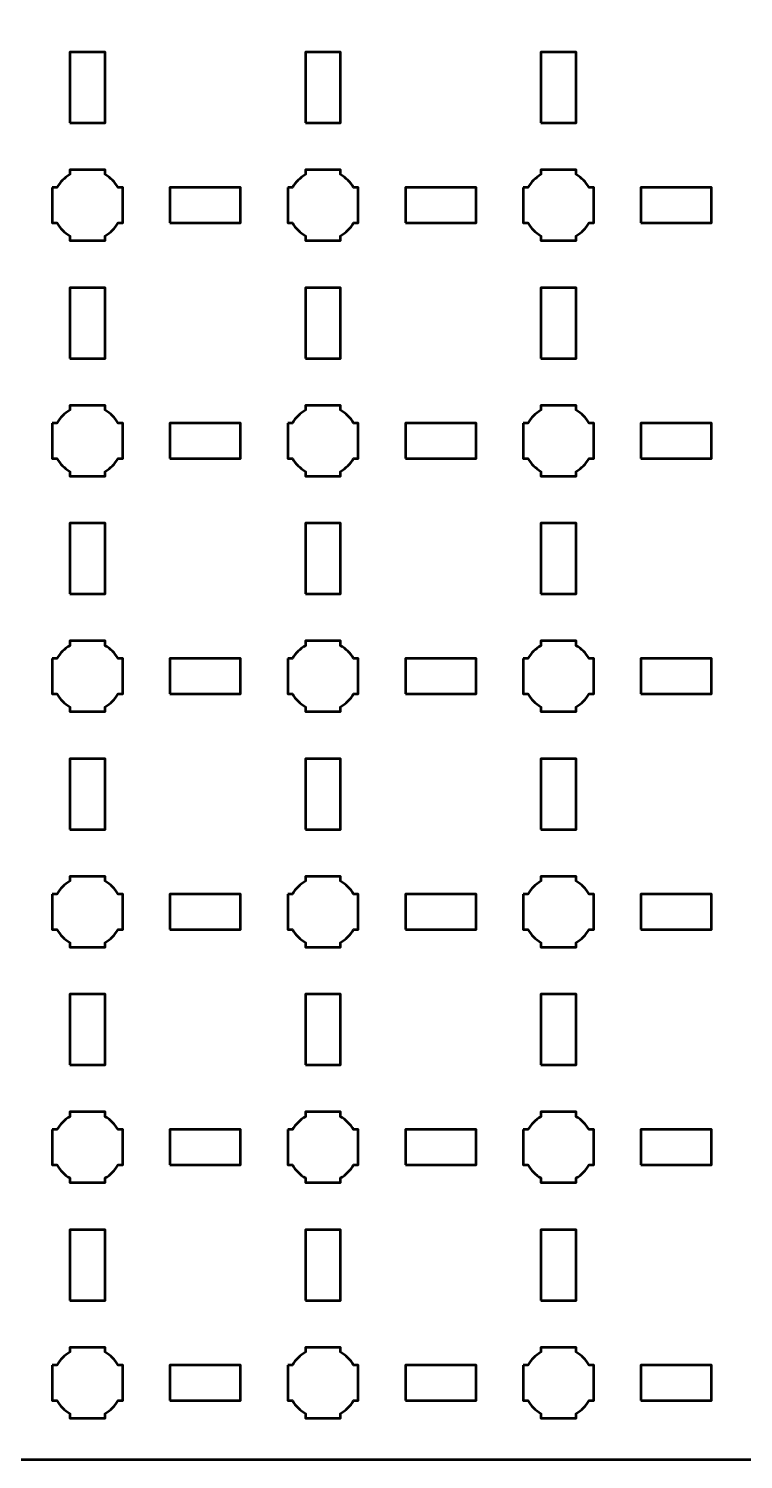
# Model space of a CAD drawing. Header units: centimetres. Extents: x -35.1 to 14.2, y -39.5 to 9.8.
# Drawn here: x -11 to -4.93, y -39.5 to -27.35 of the extents above; entities that cross this region are included whole.
import ezdxf

# ---------------------------------------------------------------- set-up
doc = ezdxf.new("R2010")
doc.units = ezdxf.units.CM
doc.header["$MEASUREMENT"] = 0
doc.layers.add('Layer 1', color=7, linetype='Continuous')

msp = doc.modelspace()

# ---------------------------------------------------------------- linework, layer by layer
at = {"layer": 'Layer 1', "color": 250, "lineweight": 53}
for points in [[(-10.65, -28.15), (-10.35, -28.15), (-10.35, -27.55), (-10.65, -27.55), (-10.65, -28.15)], [(-8.65, -28.15), (-8.35, -28.15), (-8.35, -27.55), (-8.65, -27.55), (-8.65, -28.15)], [(-6.65, -28.15), (-6.35, -28.15), (-6.35, -27.55), (-6.65, -27.55), (-6.65, -28.15)], [(-9.8, -29), (-9.2, -29), (-9.2, -28.7), (-9.8, -28.7), (-9.8, -29)], [(-7.8, -29), (-7.2, -29), (-7.2, -28.7), (-7.8, -28.7), (-7.8, -29)], [(-5.8, -29), (-5.2, -29), (-5.2, -28.7), (-5.8, -28.7), (-5.8, -29)], [(-10.65, -30.15), (-10.35, -30.15), (-10.35, -29.55), (-10.65, -29.55), (-10.65, -30.15)], [(-8.65, -30.15), (-8.35, -30.15), (-8.35, -29.55), (-8.65, -29.55), (-8.65, -30.15)], [(-6.65, -30.15), (-6.35, -30.15), (-6.35, -29.55), (-6.65, -29.55), (-6.65, -30.15)], [(-9.8, -31), (-9.2, -31), (-9.2, -30.7), (-9.8, -30.7), (-9.8, -31)], [(-9.8, -31), (-9.2, -31), (-9.2, -30.7), (-9.8, -30.7), (-9.8, -31)], [(-7.8, -31), (-7.2, -31), (-7.2, -30.7), (-7.8, -30.7), (-7.8, -31)], [(-5.8, -31), (-5.2, -31), (-5.2, -30.7), (-5.8, -30.7), (-5.8, -31)], [(-10.65, -32.15), (-10.35, -32.15), (-10.35, -31.55), (-10.65, -31.55), (-10.65, -32.15)], [(-8.65, -32.15), (-8.35, -32.15), (-8.35, -31.55), (-8.65, -31.55), (-8.65, -32.15)], [(-6.65, -32.15), (-6.35, -32.15), (-6.35, -31.55), (-6.65, -31.55), (-6.65, -32.15)], [(-9.8, -33), (-9.2, -33), (-9.2, -32.7), (-9.8, -32.7), (-9.8, -33)], [(-7.8, -33), (-7.2, -33), (-7.2, -32.7), (-7.8, -32.7), (-7.8, -33)], [(-5.8, -33), (-5.2, -33), (-5.2, -32.7), (-5.8, -32.7), (-5.8, -33)], [(-10.65, -34.15), (-10.35, -34.15), (-10.35, -33.55), (-10.65, -33.55), (-10.65, -34.15)], [(-8.65, -34.15), (-8.35, -34.15), (-8.35, -33.55), (-8.65, -33.55), (-8.65, -34.15)], [(-6.65, -34.15), (-6.35, -34.15), (-6.35, -33.55), (-6.65, -33.55), (-6.65, -34.15)], [(-9.8, -35), (-9.2, -35), (-9.2, -34.7), (-9.8, -34.7), (-9.8, -35)], [(-7.8, -35), (-7.2, -35), (-7.2, -34.7), (-7.8, -34.7), (-7.8, -35)], [(-5.8, -35), (-5.2, -35), (-5.2, -34.7), (-5.8, -34.7), (-5.8, -35)], [(-10.65, -36.15), (-10.35, -36.15), (-10.35, -35.55), (-10.65, -35.55), (-10.65, -36.15)], [(-8.65, -36.15), (-8.35, -36.15), (-8.35, -35.55), (-8.65, -35.55), (-8.65, -36.15)], [(-6.65, -36.15), (-6.35, -36.15), (-6.35, -35.55), (-6.65, -35.55), (-6.65, -36.15)], [(-9.8, -37), (-9.2, -37), (-9.2, -36.7), (-9.8, -36.7), (-9.8, -37)], [(-7.8, -37), (-7.2, -37), (-7.2, -36.7), (-7.8, -36.7), (-7.8, -37)], [(-5.8, -37), (-5.2, -37), (-5.2, -36.7), (-5.8, -36.7), (-5.8, -37)], [(-10.65, -38.15), (-10.35, -38.15), (-10.35, -37.55), (-10.65, -37.55), (-10.65, -38.15)], [(-8.65, -38.15), (-8.35, -38.15), (-8.35, -37.55), (-8.65, -37.55), (-8.65, -38.15)], [(-6.65, -38.15), (-6.35, -38.15), (-6.35, -37.55), (-6.65, -37.55), (-6.65, -38.15)], [(-9.8, -39), (-9.2, -39), (-9.2, -38.7), (-9.8, -38.7), (-9.8, -39)], [(-7.8, -39), (-7.2, -39), (-7.2, -38.7), (-7.8, -38.7), (-7.8, -39)], [(-5.8, -39), (-5.2, -39), (-5.2, -38.7), (-5.8, -38.7), (-5.8, -39)]]:
    msp.add_lwpolyline(points, close=True, dxfattribs=at)
msp.add_open_spline([(-35.15, -39), (-35.15, -39), (-35.15, 9.3), (-35.15, 9.3), (-35.15, 9.3), (-35.15, 9.57609), (-34.92609, 9.8), (-34.65, 9.8), (-34.65, 9.8), (-34.65, 9.8), (13.65, 9.8), (13.65, 9.8), (13.65, 9.8), (13.92609, 9.8), (14.15, 9.57609), (14.15, 9.3), (14.15, 9.3), (14.15, 9.3), (14.15, -39), (14.15, -39), (14.15, -39), (14.15, -39.27609), (13.92609, -39.5), (13.65, -39.5), (13.65, -39.5), (13.65, -39.5), (-34.65, -39.5), (-34.65, -39.5), (-34.65, -39.5), (-34.92609, -39.5), (-35.15, -39.27609), (-35.15, -39)], degree=3, knots=[0, 0, 0, 0, 0.125, 0.125, 0.125, 0.125, 0.25, 0.25, 0.25, 0.25, 0.375, 0.375, 0.375, 0.375, 0.5, 0.5, 0.5, 0.5, 0.625, 0.625, 0.625, 0.625, 0.75, 0.75, 0.75, 0.75, 0.875, 0.875, 0.875, 0.875, 1, 1, 1, 1], dxfattribs=at)
at = {"layer": 'Layer 1', "lineweight": 53}
for points in [[(-10.8, -28.7), (-10.8, -28.7), (-10.75985, -28.7), (-10.75985, -28.7), (-10.75985, -28.7), (-10.7335, -28.65447), (-10.69553, -28.6165), (-10.65, -28.59015), (-10.65, -28.59015), (-10.65, -28.59015), (-10.65, -28.55), (-10.65, -28.55), (-10.65, -28.55), (-10.65, -28.55), (-10.5, -28.55), (-10.5, -28.55), (-10.5, -28.55), (-10.5, -28.55), (-10.35, -28.55), (-10.35, -28.55), (-10.35, -28.55), (-10.35, -28.55), (-10.35, -28.59015), (-10.35, -28.59015), (-10.35, -28.59015), (-10.30447, -28.6165), (-10.2665, -28.65447), (-10.24015, -28.7), (-10.24015, -28.7), (-10.24015, -28.7), (-10.2, -28.7), (-10.2, -28.7), (-10.2, -28.7), (-10.2, -28.7), (-10.2, -28.85), (-10.2, -28.85), (-10.2, -28.85), (-10.2, -28.85), (-10.2, -29), (-10.2, -29), (-10.2, -29), (-10.2, -29), (-10.24015, -29), (-10.24015, -29), (-10.24015, -29), (-10.2665, -29.04553), (-10.30447, -29.0835), (-10.35, -29.10985), (-10.35, -29.10985), (-10.35, -29.10985), (-10.35, -29.15), (-10.35, -29.15), (-10.35, -29.15), (-10.35, -29.15), (-10.5, -29.15), (-10.5, -29.15), (-10.5, -29.15), (-10.5, -29.15), (-10.65, -29.15), (-10.65, -29.15), (-10.65, -29.15), (-10.65, -29.15), (-10.65, -29.10985), (-10.65, -29.10985), (-10.65, -29.10985), (-10.69553, -29.0835), (-10.7335, -29.04553), (-10.75985, -29), (-10.75985, -29), (-10.75985, -29), (-10.8, -29), (-10.8, -29), (-10.8, -29), (-10.8, -29), (-10.8, -28.85), (-10.8, -28.85), (-10.8, -28.85), (-10.8, -28.85), (-10.8, -28.7), (-10.8, -28.7)], [(-8.8, -28.7), (-8.8, -28.7), (-8.75985, -28.7), (-8.75985, -28.7), (-8.75985, -28.7), (-8.7335, -28.65447), (-8.69553, -28.6165), (-8.65, -28.59015), (-8.65, -28.59015), (-8.65, -28.59015), (-8.65, -28.55), (-8.65, -28.55), (-8.65, -28.55), (-8.65, -28.55), (-8.5, -28.55), (-8.5, -28.55), (-8.5, -28.55), (-8.5, -28.55), (-8.35, -28.55), (-8.35, -28.55), (-8.35, -28.55), (-8.35, -28.55), (-8.35, -28.59015), (-8.35, -28.59015), (-8.35, -28.59015), (-8.30447, -28.6165), (-8.2665, -28.65447), (-8.24015, -28.7), (-8.24015, -28.7), (-8.24015, -28.7), (-8.2, -28.7), (-8.2, -28.7), (-8.2, -28.7), (-8.2, -28.7), (-8.2, -28.85), (-8.2, -28.85), (-8.2, -28.85), (-8.2, -28.85), (-8.2, -29), (-8.2, -29), (-8.2, -29), (-8.2, -29), (-8.24015, -29), (-8.24015, -29), (-8.24015, -29), (-8.2665, -29.04553), (-8.30447, -29.0835), (-8.35, -29.10985), (-8.35, -29.10985), (-8.35, -29.10985), (-8.35, -29.15), (-8.35, -29.15), (-8.35, -29.15), (-8.35, -29.15), (-8.5, -29.15), (-8.5, -29.15), (-8.5, -29.15), (-8.5, -29.15), (-8.65, -29.15), (-8.65, -29.15), (-8.65, -29.15), (-8.65, -29.15), (-8.65, -29.10985), (-8.65, -29.10985), (-8.65, -29.10985), (-8.69553, -29.0835), (-8.7335, -29.04553), (-8.75985, -29), (-8.75985, -29), (-8.75985, -29), (-8.8, -29), (-8.8, -29), (-8.8, -29), (-8.8, -29), (-8.8, -28.85), (-8.8, -28.85), (-8.8, -28.85), (-8.8, -28.85), (-8.8, -28.7), (-8.8, -28.7)], [(-6.8, -28.7), (-6.8, -28.7), (-6.75985, -28.7), (-6.75985, -28.7), (-6.75985, -28.7), (-6.7335, -28.65447), (-6.69553, -28.6165), (-6.65, -28.59015), (-6.65, -28.59015), (-6.65, -28.59015), (-6.65, -28.55), (-6.65, -28.55), (-6.65, -28.55), (-6.65, -28.55), (-6.5, -28.55), (-6.5, -28.55), (-6.5, -28.55), (-6.5, -28.55), (-6.35, -28.55), (-6.35, -28.55), (-6.35, -28.55), (-6.35, -28.55), (-6.35, -28.59015), (-6.35, -28.59015), (-6.35, -28.59015), (-6.30447, -28.6165), (-6.2665, -28.65447), (-6.24015, -28.7), (-6.24015, -28.7), (-6.24015, -28.7), (-6.2, -28.7), (-6.2, -28.7), (-6.2, -28.7), (-6.2, -28.7), (-6.2, -28.85), (-6.2, -28.85), (-6.2, -28.85), (-6.2, -28.85), (-6.2, -29), (-6.2, -29), (-6.2, -29), (-6.2, -29), (-6.24015, -29), (-6.24015, -29), (-6.24015, -29), (-6.2665, -29.04553), (-6.30447, -29.0835), (-6.35, -29.10985), (-6.35, -29.10985), (-6.35, -29.10985), (-6.35, -29.15), (-6.35, -29.15), (-6.35, -29.15), (-6.35, -29.15), (-6.5, -29.15), (-6.5, -29.15), (-6.5, -29.15), (-6.5, -29.15), (-6.65, -29.15), (-6.65, -29.15), (-6.65, -29.15), (-6.65, -29.15), (-6.65, -29.10985), (-6.65, -29.10985), (-6.65, -29.10985), (-6.69553, -29.0835), (-6.7335, -29.04553), (-6.75985, -29), (-6.75985, -29), (-6.75985, -29), (-6.8, -29), (-6.8, -29), (-6.8, -29), (-6.8, -29), (-6.8, -28.85), (-6.8, -28.85), (-6.8, -28.85), (-6.8, -28.85), (-6.8, -28.7), (-6.8, -28.7)], [(-10.8, -30.7), (-10.8, -30.7), (-10.75985, -30.7), (-10.75985, -30.7), (-10.75985, -30.7), (-10.7335, -30.65447), (-10.69553, -30.6165), (-10.65, -30.59015), (-10.65, -30.59015), (-10.65, -30.59015), (-10.65, -30.55), (-10.65, -30.55), (-10.65, -30.55), (-10.65, -30.55), (-10.5, -30.55), (-10.5, -30.55), (-10.5, -30.55), (-10.5, -30.55), (-10.35, -30.55), (-10.35, -30.55), (-10.35, -30.55), (-10.35, -30.55), (-10.35, -30.59015), (-10.35, -30.59015), (-10.35, -30.59015), (-10.30447, -30.6165), (-10.2665, -30.65447), (-10.24015, -30.7), (-10.24015, -30.7), (-10.24015, -30.7), (-10.2, -30.7), (-10.2, -30.7), (-10.2, -30.7), (-10.2, -30.7), (-10.2, -30.85), (-10.2, -30.85), (-10.2, -30.85), (-10.2, -30.85), (-10.2, -31), (-10.2, -31), (-10.2, -31), (-10.2, -31), (-10.24015, -31), (-10.24015, -31), (-10.24015, -31), (-10.2665, -31.04553), (-10.30447, -31.0835), (-10.35, -31.10985), (-10.35, -31.10985), (-10.35, -31.10985), (-10.35, -31.15), (-10.35, -31.15), (-10.35, -31.15), (-10.35, -31.15), (-10.5, -31.15), (-10.5, -31.15), (-10.5, -31.15), (-10.5, -31.15), (-10.65, -31.15), (-10.65, -31.15), (-10.65, -31.15), (-10.65, -31.15), (-10.65, -31.10985), (-10.65, -31.10985), (-10.65, -31.10985), (-10.69553, -31.0835), (-10.7335, -31.04553), (-10.75985, -31), (-10.75985, -31), (-10.75985, -31), (-10.8, -31), (-10.8, -31), (-10.8, -31), (-10.8, -31), (-10.8, -30.85), (-10.8, -30.85), (-10.8, -30.85), (-10.8, -30.85), (-10.8, -30.7), (-10.8, -30.7)], [(-8.8, -30.7), (-8.8, -30.7), (-8.75985, -30.7), (-8.75985, -30.7), (-8.75985, -30.7), (-8.7335, -30.65447), (-8.69553, -30.6165), (-8.65, -30.59015), (-8.65, -30.59015), (-8.65, -30.59015), (-8.65, -30.55), (-8.65, -30.55), (-8.65, -30.55), (-8.65, -30.55), (-8.5, -30.55), (-8.5, -30.55), (-8.5, -30.55), (-8.5, -30.55), (-8.35, -30.55), (-8.35, -30.55), (-8.35, -30.55), (-8.35, -30.55), (-8.35, -30.59015), (-8.35, -30.59015), (-8.35, -30.59015), (-8.30447, -30.6165), (-8.2665, -30.65447), (-8.24015, -30.7), (-8.24015, -30.7), (-8.24015, -30.7), (-8.2, -30.7), (-8.2, -30.7), (-8.2, -30.7), (-8.2, -30.7), (-8.2, -30.85), (-8.2, -30.85), (-8.2, -30.85), (-8.2, -30.85), (-8.2, -31), (-8.2, -31), (-8.2, -31), (-8.2, -31), (-8.24015, -31), (-8.24015, -31), (-8.24015, -31), (-8.2665, -31.04553), (-8.30447, -31.0835), (-8.35, -31.10985), (-8.35, -31.10985), (-8.35, -31.10985), (-8.35, -31.15), (-8.35, -31.15), (-8.35, -31.15), (-8.35, -31.15), (-8.5, -31.15), (-8.5, -31.15), (-8.5, -31.15), (-8.5, -31.15), (-8.65, -31.15), (-8.65, -31.15), (-8.65, -31.15), (-8.65, -31.15), (-8.65, -31.10985), (-8.65, -31.10985), (-8.65, -31.10985), (-8.69553, -31.0835), (-8.7335, -31.04553), (-8.75985, -31), (-8.75985, -31), (-8.75985, -31), (-8.8, -31), (-8.8, -31), (-8.8, -31), (-8.8, -31), (-8.8, -30.85), (-8.8, -30.85), (-8.8, -30.85), (-8.8, -30.85), (-8.8, -30.7), (-8.8, -30.7)], [(-6.8, -30.7), (-6.8, -30.7), (-6.75985, -30.7), (-6.75985, -30.7), (-6.75985, -30.7), (-6.7335, -30.65447), (-6.69553, -30.6165), (-6.65, -30.59015), (-6.65, -30.59015), (-6.65, -30.59015), (-6.65, -30.55), (-6.65, -30.55), (-6.65, -30.55), (-6.65, -30.55), (-6.5, -30.55), (-6.5, -30.55), (-6.5, -30.55), (-6.5, -30.55), (-6.35, -30.55), (-6.35, -30.55), (-6.35, -30.55), (-6.35, -30.55), (-6.35, -30.59015), (-6.35, -30.59015), (-6.35, -30.59015), (-6.30447, -30.6165), (-6.2665, -30.65447), (-6.24015, -30.7), (-6.24015, -30.7), (-6.24015, -30.7), (-6.2, -30.7), (-6.2, -30.7), (-6.2, -30.7), (-6.2, -30.7), (-6.2, -30.85), (-6.2, -30.85), (-6.2, -30.85), (-6.2, -30.85), (-6.2, -31), (-6.2, -31), (-6.2, -31), (-6.2, -31), (-6.24015, -31), (-6.24015, -31), (-6.24015, -31), (-6.2665, -31.04553), (-6.30447, -31.0835), (-6.35, -31.10985), (-6.35, -31.10985), (-6.35, -31.10985), (-6.35, -31.15), (-6.35, -31.15), (-6.35, -31.15), (-6.35, -31.15), (-6.5, -31.15), (-6.5, -31.15), (-6.5, -31.15), (-6.5, -31.15), (-6.65, -31.15), (-6.65, -31.15), (-6.65, -31.15), (-6.65, -31.15), (-6.65, -31.10985), (-6.65, -31.10985), (-6.65, -31.10985), (-6.69553, -31.0835), (-6.7335, -31.04553), (-6.75985, -31), (-6.75985, -31), (-6.75985, -31), (-6.8, -31), (-6.8, -31), (-6.8, -31), (-6.8, -31), (-6.8, -30.85), (-6.8, -30.85), (-6.8, -30.85), (-6.8, -30.85), (-6.8, -30.7), (-6.8, -30.7)], [(-10.8, -32.7), (-10.8, -32.7), (-10.75985, -32.7), (-10.75985, -32.7), (-10.75985, -32.7), (-10.7335, -32.65447), (-10.69553, -32.6165), (-10.65, -32.59015), (-10.65, -32.59015), (-10.65, -32.59015), (-10.65, -32.55), (-10.65, -32.55), (-10.65, -32.55), (-10.65, -32.55), (-10.5, -32.55), (-10.5, -32.55), (-10.5, -32.55), (-10.5, -32.55), (-10.35, -32.55), (-10.35, -32.55), (-10.35, -32.55), (-10.35, -32.55), (-10.35, -32.59015), (-10.35, -32.59015), (-10.35, -32.59015), (-10.30447, -32.6165), (-10.2665, -32.65447), (-10.24015, -32.7), (-10.24015, -32.7), (-10.24015, -32.7), (-10.2, -32.7), (-10.2, -32.7), (-10.2, -32.7), (-10.2, -32.7), (-10.2, -32.85), (-10.2, -32.85), (-10.2, -32.85), (-10.2, -32.85), (-10.2, -33), (-10.2, -33), (-10.2, -33), (-10.2, -33), (-10.24015, -33), (-10.24015, -33), (-10.24015, -33), (-10.2665, -33.04553), (-10.30447, -33.0835), (-10.35, -33.10985), (-10.35, -33.10985), (-10.35, -33.10985), (-10.35, -33.15), (-10.35, -33.15), (-10.35, -33.15), (-10.35, -33.15), (-10.5, -33.15), (-10.5, -33.15), (-10.5, -33.15), (-10.5, -33.15), (-10.65, -33.15), (-10.65, -33.15), (-10.65, -33.15), (-10.65, -33.15), (-10.65, -33.10985), (-10.65, -33.10985), (-10.65, -33.10985), (-10.69553, -33.0835), (-10.7335, -33.04553), (-10.75985, -33), (-10.75985, -33), (-10.75985, -33), (-10.8, -33), (-10.8, -33), (-10.8, -33), (-10.8, -33), (-10.8, -32.85), (-10.8, -32.85), (-10.8, -32.85), (-10.8, -32.85), (-10.8, -32.7), (-10.8, -32.7)], [(-8.8, -32.7), (-8.8, -32.7), (-8.75985, -32.7), (-8.75985, -32.7), (-8.75985, -32.7), (-8.7335, -32.65447), (-8.69553, -32.6165), (-8.65, -32.59015), (-8.65, -32.59015), (-8.65, -32.59015), (-8.65, -32.55), (-8.65, -32.55), (-8.65, -32.55), (-8.65, -32.55), (-8.5, -32.55), (-8.5, -32.55), (-8.5, -32.55), (-8.5, -32.55), (-8.35, -32.55), (-8.35, -32.55), (-8.35, -32.55), (-8.35, -32.55), (-8.35, -32.59015), (-8.35, -32.59015), (-8.35, -32.59015), (-8.30447, -32.6165), (-8.2665, -32.65447), (-8.24015, -32.7), (-8.24015, -32.7), (-8.24015, -32.7), (-8.2, -32.7), (-8.2, -32.7), (-8.2, -32.7), (-8.2, -32.7), (-8.2, -32.85), (-8.2, -32.85), (-8.2, -32.85), (-8.2, -32.85), (-8.2, -33), (-8.2, -33), (-8.2, -33), (-8.2, -33), (-8.24015, -33), (-8.24015, -33), (-8.24015, -33), (-8.2665, -33.04553), (-8.30447, -33.0835), (-8.35, -33.10985), (-8.35, -33.10985), (-8.35, -33.10985), (-8.35, -33.15), (-8.35, -33.15), (-8.35, -33.15), (-8.35, -33.15), (-8.5, -33.15), (-8.5, -33.15), (-8.5, -33.15), (-8.5, -33.15), (-8.65, -33.15), (-8.65, -33.15), (-8.65, -33.15), (-8.65, -33.15), (-8.65, -33.10985), (-8.65, -33.10985), (-8.65, -33.10985), (-8.69553, -33.0835), (-8.7335, -33.04553), (-8.75985, -33), (-8.75985, -33), (-8.75985, -33), (-8.8, -33), (-8.8, -33), (-8.8, -33), (-8.8, -33), (-8.8, -32.85), (-8.8, -32.85), (-8.8, -32.85), (-8.8, -32.85), (-8.8, -32.7), (-8.8, -32.7)], [(-6.8, -32.7), (-6.8, -32.7), (-6.75985, -32.7), (-6.75985, -32.7), (-6.75985, -32.7), (-6.7335, -32.65447), (-6.69553, -32.6165), (-6.65, -32.59015), (-6.65, -32.59015), (-6.65, -32.59015), (-6.65, -32.55), (-6.65, -32.55), (-6.65, -32.55), (-6.65, -32.55), (-6.5, -32.55), (-6.5, -32.55), (-6.5, -32.55), (-6.5, -32.55), (-6.35, -32.55), (-6.35, -32.55), (-6.35, -32.55), (-6.35, -32.55), (-6.35, -32.59015), (-6.35, -32.59015), (-6.35, -32.59015), (-6.30447, -32.6165), (-6.2665, -32.65447), (-6.24015, -32.7), (-6.24015, -32.7), (-6.24015, -32.7), (-6.2, -32.7), (-6.2, -32.7), (-6.2, -32.7), (-6.2, -32.7), (-6.2, -32.85), (-6.2, -32.85), (-6.2, -32.85), (-6.2, -32.85), (-6.2, -33), (-6.2, -33), (-6.2, -33), (-6.2, -33), (-6.24015, -33), (-6.24015, -33), (-6.24015, -33), (-6.2665, -33.04553), (-6.30447, -33.0835), (-6.35, -33.10985), (-6.35, -33.10985), (-6.35, -33.10985), (-6.35, -33.15), (-6.35, -33.15), (-6.35, -33.15), (-6.35, -33.15), (-6.5, -33.15), (-6.5, -33.15), (-6.5, -33.15), (-6.5, -33.15), (-6.65, -33.15), (-6.65, -33.15), (-6.65, -33.15), (-6.65, -33.15), (-6.65, -33.10985), (-6.65, -33.10985), (-6.65, -33.10985), (-6.69553, -33.0835), (-6.7335, -33.04553), (-6.75985, -33), (-6.75985, -33), (-6.75985, -33), (-6.8, -33), (-6.8, -33), (-6.8, -33), (-6.8, -33), (-6.8, -32.85), (-6.8, -32.85), (-6.8, -32.85), (-6.8, -32.85), (-6.8, -32.7), (-6.8, -32.7)], [(-10.8, -34.7), (-10.8, -34.7), (-10.75985, -34.7), (-10.75985, -34.7), (-10.75985, -34.7), (-10.7335, -34.65447), (-10.69553, -34.6165), (-10.65, -34.59015), (-10.65, -34.59015), (-10.65, -34.59015), (-10.65, -34.55), (-10.65, -34.55), (-10.65, -34.55), (-10.65, -34.55), (-10.5, -34.55), (-10.5, -34.55), (-10.5, -34.55), (-10.5, -34.55), (-10.35, -34.55), (-10.35, -34.55), (-10.35, -34.55), (-10.35, -34.55), (-10.35, -34.59015), (-10.35, -34.59015), (-10.35, -34.59015), (-10.30447, -34.6165), (-10.2665, -34.65447), (-10.24015, -34.7), (-10.24015, -34.7), (-10.24015, -34.7), (-10.2, -34.7), (-10.2, -34.7), (-10.2, -34.7), (-10.2, -34.7), (-10.2, -34.85), (-10.2, -34.85), (-10.2, -34.85), (-10.2, -34.85), (-10.2, -35), (-10.2, -35), (-10.2, -35), (-10.2, -35), (-10.24015, -35), (-10.24015, -35), (-10.24015, -35), (-10.2665, -35.04553), (-10.30447, -35.0835), (-10.35, -35.10985), (-10.35, -35.10985), (-10.35, -35.10985), (-10.35, -35.15), (-10.35, -35.15), (-10.35, -35.15), (-10.35, -35.15), (-10.5, -35.15), (-10.5, -35.15), (-10.5, -35.15), (-10.5, -35.15), (-10.65, -35.15), (-10.65, -35.15), (-10.65, -35.15), (-10.65, -35.15), (-10.65, -35.10985), (-10.65, -35.10985), (-10.65, -35.10985), (-10.69553, -35.0835), (-10.7335, -35.04553), (-10.75985, -35), (-10.75985, -35), (-10.75985, -35), (-10.8, -35), (-10.8, -35), (-10.8, -35), (-10.8, -35), (-10.8, -34.85), (-10.8, -34.85), (-10.8, -34.85), (-10.8, -34.85), (-10.8, -34.7), (-10.8, -34.7)], [(-8.8, -34.7), (-8.8, -34.7), (-8.75985, -34.7), (-8.75985, -34.7), (-8.75985, -34.7), (-8.7335, -34.65447), (-8.69553, -34.6165), (-8.65, -34.59015), (-8.65, -34.59015), (-8.65, -34.59015), (-8.65, -34.55), (-8.65, -34.55), (-8.65, -34.55), (-8.65, -34.55), (-8.5, -34.55), (-8.5, -34.55), (-8.5, -34.55), (-8.5, -34.55), (-8.35, -34.55), (-8.35, -34.55), (-8.35, -34.55), (-8.35, -34.55), (-8.35, -34.59015), (-8.35, -34.59015), (-8.35, -34.59015), (-8.30447, -34.6165), (-8.2665, -34.65447), (-8.24015, -34.7), (-8.24015, -34.7), (-8.24015, -34.7), (-8.2, -34.7), (-8.2, -34.7), (-8.2, -34.7), (-8.2, -34.7), (-8.2, -34.85), (-8.2, -34.85), (-8.2, -34.85), (-8.2, -34.85), (-8.2, -35), (-8.2, -35), (-8.2, -35), (-8.2, -35), (-8.24015, -35), (-8.24015, -35), (-8.24015, -35), (-8.2665, -35.04553), (-8.30447, -35.0835), (-8.35, -35.10985), (-8.35, -35.10985), (-8.35, -35.10985), (-8.35, -35.15), (-8.35, -35.15), (-8.35, -35.15), (-8.35, -35.15), (-8.5, -35.15), (-8.5, -35.15), (-8.5, -35.15), (-8.5, -35.15), (-8.65, -35.15), (-8.65, -35.15), (-8.65, -35.15), (-8.65, -35.15), (-8.65, -35.10985), (-8.65, -35.10985), (-8.65, -35.10985), (-8.69553, -35.0835), (-8.7335, -35.04553), (-8.75985, -35), (-8.75985, -35), (-8.75985, -35), (-8.8, -35), (-8.8, -35), (-8.8, -35), (-8.8, -35), (-8.8, -34.85), (-8.8, -34.85), (-8.8, -34.85), (-8.8, -34.85), (-8.8, -34.7), (-8.8, -34.7)], [(-6.8, -34.7), (-6.8, -34.7), (-6.75985, -34.7), (-6.75985, -34.7), (-6.75985, -34.7), (-6.7335, -34.65447), (-6.69553, -34.6165), (-6.65, -34.59015), (-6.65, -34.59015), (-6.65, -34.59015), (-6.65, -34.55), (-6.65, -34.55), (-6.65, -34.55), (-6.65, -34.55), (-6.5, -34.55), (-6.5, -34.55), (-6.5, -34.55), (-6.5, -34.55), (-6.35, -34.55), (-6.35, -34.55), (-6.35, -34.55), (-6.35, -34.55), (-6.35, -34.59015), (-6.35, -34.59015), (-6.35, -34.59015), (-6.30447, -34.6165), (-6.2665, -34.65447), (-6.24015, -34.7), (-6.24015, -34.7), (-6.24015, -34.7), (-6.2, -34.7), (-6.2, -34.7), (-6.2, -34.7), (-6.2, -34.7), (-6.2, -34.85), (-6.2, -34.85), (-6.2, -34.85), (-6.2, -34.85), (-6.2, -35), (-6.2, -35), (-6.2, -35), (-6.2, -35), (-6.24015, -35), (-6.24015, -35), (-6.24015, -35), (-6.2665, -35.04553), (-6.30447, -35.0835), (-6.35, -35.10985), (-6.35, -35.10985), (-6.35, -35.10985), (-6.35, -35.15), (-6.35, -35.15), (-6.35, -35.15), (-6.35, -35.15), (-6.5, -35.15), (-6.5, -35.15), (-6.5, -35.15), (-6.5, -35.15), (-6.65, -35.15), (-6.65, -35.15), (-6.65, -35.15), (-6.65, -35.15), (-6.65, -35.10985), (-6.65, -35.10985), (-6.65, -35.10985), (-6.69553, -35.0835), (-6.7335, -35.04553), (-6.75985, -35), (-6.75985, -35), (-6.75985, -35), (-6.8, -35), (-6.8, -35), (-6.8, -35), (-6.8, -35), (-6.8, -34.85), (-6.8, -34.85), (-6.8, -34.85), (-6.8, -34.85), (-6.8, -34.7), (-6.8, -34.7)], [(-10.8, -36.7), (-10.8, -36.7), (-10.75985, -36.7), (-10.75985, -36.7), (-10.75985, -36.7), (-10.7335, -36.65447), (-10.69553, -36.6165), (-10.65, -36.59015), (-10.65, -36.59015), (-10.65, -36.59015), (-10.65, -36.55), (-10.65, -36.55), (-10.65, -36.55), (-10.65, -36.55), (-10.5, -36.55), (-10.5, -36.55), (-10.5, -36.55), (-10.5, -36.55), (-10.35, -36.55), (-10.35, -36.55), (-10.35, -36.55), (-10.35, -36.55), (-10.35, -36.59015), (-10.35, -36.59015), (-10.35, -36.59015), (-10.30447, -36.6165), (-10.2665, -36.65447), (-10.24015, -36.7), (-10.24015, -36.7), (-10.24015, -36.7), (-10.2, -36.7), (-10.2, -36.7), (-10.2, -36.7), (-10.2, -36.7), (-10.2, -36.85), (-10.2, -36.85), (-10.2, -36.85), (-10.2, -36.85), (-10.2, -37), (-10.2, -37), (-10.2, -37), (-10.2, -37), (-10.24015, -37), (-10.24015, -37), (-10.24015, -37), (-10.2665, -37.04553), (-10.30447, -37.0835), (-10.35, -37.10985), (-10.35, -37.10985), (-10.35, -37.10985), (-10.35, -37.15), (-10.35, -37.15), (-10.35, -37.15), (-10.35, -37.15), (-10.5, -37.15), (-10.5, -37.15), (-10.5, -37.15), (-10.5, -37.15), (-10.65, -37.15), (-10.65, -37.15), (-10.65, -37.15), (-10.65, -37.15), (-10.65, -37.10985), (-10.65, -37.10985), (-10.65, -37.10985), (-10.69553, -37.0835), (-10.7335, -37.04553), (-10.75985, -37), (-10.75985, -37), (-10.75985, -37), (-10.8, -37), (-10.8, -37), (-10.8, -37), (-10.8, -37), (-10.8, -36.85), (-10.8, -36.85), (-10.8, -36.85), (-10.8, -36.85), (-10.8, -36.7), (-10.8, -36.7)], [(-8.8, -36.7), (-8.8, -36.7), (-8.75985, -36.7), (-8.75985, -36.7), (-8.75985, -36.7), (-8.7335, -36.65447), (-8.69553, -36.6165), (-8.65, -36.59015), (-8.65, -36.59015), (-8.65, -36.59015), (-8.65, -36.55), (-8.65, -36.55), (-8.65, -36.55), (-8.65, -36.55), (-8.5, -36.55), (-8.5, -36.55), (-8.5, -36.55), (-8.5, -36.55), (-8.35, -36.55), (-8.35, -36.55), (-8.35, -36.55), (-8.35, -36.55), (-8.35, -36.59015), (-8.35, -36.59015), (-8.35, -36.59015), (-8.30447, -36.6165), (-8.2665, -36.65447), (-8.24015, -36.7), (-8.24015, -36.7), (-8.24015, -36.7), (-8.2, -36.7), (-8.2, -36.7), (-8.2, -36.7), (-8.2, -36.7), (-8.2, -36.85), (-8.2, -36.85), (-8.2, -36.85), (-8.2, -36.85), (-8.2, -37), (-8.2, -37), (-8.2, -37), (-8.2, -37), (-8.24015, -37), (-8.24015, -37), (-8.24015, -37), (-8.2665, -37.04553), (-8.30447, -37.0835), (-8.35, -37.10985), (-8.35, -37.10985), (-8.35, -37.10985), (-8.35, -37.15), (-8.35, -37.15), (-8.35, -37.15), (-8.35, -37.15), (-8.5, -37.15), (-8.5, -37.15), (-8.5, -37.15), (-8.5, -37.15), (-8.65, -37.15), (-8.65, -37.15), (-8.65, -37.15), (-8.65, -37.15), (-8.65, -37.10985), (-8.65, -37.10985), (-8.65, -37.10985), (-8.69553, -37.0835), (-8.7335, -37.04553), (-8.75985, -37), (-8.75985, -37), (-8.75985, -37), (-8.8, -37), (-8.8, -37), (-8.8, -37), (-8.8, -37), (-8.8, -36.85), (-8.8, -36.85), (-8.8, -36.85), (-8.8, -36.85), (-8.8, -36.7), (-8.8, -36.7)], [(-6.8, -36.7), (-6.8, -36.7), (-6.75985, -36.7), (-6.75985, -36.7), (-6.75985, -36.7), (-6.7335, -36.65447), (-6.69553, -36.6165), (-6.65, -36.59015), (-6.65, -36.59015), (-6.65, -36.59015), (-6.65, -36.55), (-6.65, -36.55), (-6.65, -36.55), (-6.65, -36.55), (-6.5, -36.55), (-6.5, -36.55), (-6.5, -36.55), (-6.5, -36.55), (-6.35, -36.55), (-6.35, -36.55), (-6.35, -36.55), (-6.35, -36.55), (-6.35, -36.59015), (-6.35, -36.59015), (-6.35, -36.59015), (-6.30447, -36.6165), (-6.2665, -36.65447), (-6.24015, -36.7), (-6.24015, -36.7), (-6.24015, -36.7), (-6.2, -36.7), (-6.2, -36.7), (-6.2, -36.7), (-6.2, -36.7), (-6.2, -36.85), (-6.2, -36.85), (-6.2, -36.85), (-6.2, -36.85), (-6.2, -37), (-6.2, -37), (-6.2, -37), (-6.2, -37), (-6.24015, -37), (-6.24015, -37), (-6.24015, -37), (-6.2665, -37.04553), (-6.30447, -37.0835), (-6.35, -37.10985), (-6.35, -37.10985), (-6.35, -37.10985), (-6.35, -37.15), (-6.35, -37.15), (-6.35, -37.15), (-6.35, -37.15), (-6.5, -37.15), (-6.5, -37.15), (-6.5, -37.15), (-6.5, -37.15), (-6.65, -37.15), (-6.65, -37.15), (-6.65, -37.15), (-6.65, -37.15), (-6.65, -37.10985), (-6.65, -37.10985), (-6.65, -37.10985), (-6.69553, -37.0835), (-6.7335, -37.04553), (-6.75985, -37), (-6.75985, -37), (-6.75985, -37), (-6.8, -37), (-6.8, -37), (-6.8, -37), (-6.8, -37), (-6.8, -36.85), (-6.8, -36.85), (-6.8, -36.85), (-6.8, -36.85), (-6.8, -36.7), (-6.8, -36.7)], [(-10.8, -38.7), (-10.8, -38.7), (-10.75985, -38.7), (-10.75985, -38.7), (-10.75985, -38.7), (-10.7335, -38.65447), (-10.69553, -38.6165), (-10.65, -38.59015), (-10.65, -38.59015), (-10.65, -38.59015), (-10.65, -38.55), (-10.65, -38.55), (-10.65, -38.55), (-10.65, -38.55), (-10.5, -38.55), (-10.5, -38.55), (-10.5, -38.55), (-10.5, -38.55), (-10.35, -38.55), (-10.35, -38.55), (-10.35, -38.55), (-10.35, -38.55), (-10.35, -38.59015), (-10.35, -38.59015), (-10.35, -38.59015), (-10.30447, -38.6165), (-10.2665, -38.65447), (-10.24015, -38.7), (-10.24015, -38.7), (-10.24015, -38.7), (-10.2, -38.7), (-10.2, -38.7), (-10.2, -38.7), (-10.2, -38.7), (-10.2, -38.85), (-10.2, -38.85), (-10.2, -38.85), (-10.2, -38.85), (-10.2, -39), (-10.2, -39), (-10.2, -39), (-10.2, -39), (-10.24015, -39), (-10.24015, -39), (-10.24015, -39), (-10.2665, -39.04553), (-10.30447, -39.0835), (-10.35, -39.10985), (-10.35, -39.10985), (-10.35, -39.10985), (-10.35, -39.15), (-10.35, -39.15), (-10.35, -39.15), (-10.35, -39.15), (-10.5, -39.15), (-10.5, -39.15), (-10.5, -39.15), (-10.5, -39.15), (-10.65, -39.15), (-10.65, -39.15), (-10.65, -39.15), (-10.65, -39.15), (-10.65, -39.10985), (-10.65, -39.10985), (-10.65, -39.10985), (-10.69553, -39.0835), (-10.7335, -39.04553), (-10.75985, -39), (-10.75985, -39), (-10.75985, -39), (-10.8, -39), (-10.8, -39), (-10.8, -39), (-10.8, -39), (-10.8, -38.85), (-10.8, -38.85), (-10.8, -38.85), (-10.8, -38.85), (-10.8, -38.7), (-10.8, -38.7)], [(-8.8, -38.7), (-8.8, -38.7), (-8.75985, -38.7), (-8.75985, -38.7), (-8.75985, -38.7), (-8.7335, -38.65447), (-8.69553, -38.6165), (-8.65, -38.59015), (-8.65, -38.59015), (-8.65, -38.59015), (-8.65, -38.55), (-8.65, -38.55), (-8.65, -38.55), (-8.65, -38.55), (-8.5, -38.55), (-8.5, -38.55), (-8.5, -38.55), (-8.5, -38.55), (-8.35, -38.55), (-8.35, -38.55), (-8.35, -38.55), (-8.35, -38.55), (-8.35, -38.59015), (-8.35, -38.59015), (-8.35, -38.59015), (-8.30447, -38.6165), (-8.2665, -38.65447), (-8.24015, -38.7), (-8.24015, -38.7), (-8.24015, -38.7), (-8.2, -38.7), (-8.2, -38.7), (-8.2, -38.7), (-8.2, -38.7), (-8.2, -38.85), (-8.2, -38.85), (-8.2, -38.85), (-8.2, -38.85), (-8.2, -39), (-8.2, -39), (-8.2, -39), (-8.2, -39), (-8.24015, -39), (-8.24015, -39), (-8.24015, -39), (-8.2665, -39.04553), (-8.30447, -39.0835), (-8.35, -39.10985), (-8.35, -39.10985), (-8.35, -39.10985), (-8.35, -39.15), (-8.35, -39.15), (-8.35, -39.15), (-8.35, -39.15), (-8.5, -39.15), (-8.5, -39.15), (-8.5, -39.15), (-8.5, -39.15), (-8.65, -39.15), (-8.65, -39.15), (-8.65, -39.15), (-8.65, -39.15), (-8.65, -39.10985), (-8.65, -39.10985), (-8.65, -39.10985), (-8.69553, -39.0835), (-8.7335, -39.04553), (-8.75985, -39), (-8.75985, -39), (-8.75985, -39), (-8.8, -39), (-8.8, -39), (-8.8, -39), (-8.8, -39), (-8.8, -38.85), (-8.8, -38.85), (-8.8, -38.85), (-8.8, -38.85), (-8.8, -38.7), (-8.8, -38.7)], [(-6.8, -38.7), (-6.8, -38.7), (-6.75985, -38.7), (-6.75985, -38.7), (-6.75985, -38.7), (-6.7335, -38.65447), (-6.69553, -38.6165), (-6.65, -38.59015), (-6.65, -38.59015), (-6.65, -38.59015), (-6.65, -38.55), (-6.65, -38.55), (-6.65, -38.55), (-6.65, -38.55), (-6.5, -38.55), (-6.5, -38.55), (-6.5, -38.55), (-6.5, -38.55), (-6.35, -38.55), (-6.35, -38.55), (-6.35, -38.55), (-6.35, -38.55), (-6.35, -38.59015), (-6.35, -38.59015), (-6.35, -38.59015), (-6.30447, -38.6165), (-6.2665, -38.65447), (-6.24015, -38.7), (-6.24015, -38.7), (-6.24015, -38.7), (-6.2, -38.7), (-6.2, -38.7), (-6.2, -38.7), (-6.2, -38.7), (-6.2, -38.85), (-6.2, -38.85), (-6.2, -38.85), (-6.2, -38.85), (-6.2, -39), (-6.2, -39), (-6.2, -39), (-6.2, -39), (-6.24015, -39), (-6.24015, -39), (-6.24015, -39), (-6.2665, -39.04553), (-6.30447, -39.0835), (-6.35, -39.10985), (-6.35, -39.10985), (-6.35, -39.10985), (-6.35, -39.15), (-6.35, -39.15), (-6.35, -39.15), (-6.35, -39.15), (-6.5, -39.15), (-6.5, -39.15), (-6.5, -39.15), (-6.5, -39.15), (-6.65, -39.15), (-6.65, -39.15), (-6.65, -39.15), (-6.65, -39.15), (-6.65, -39.10985), (-6.65, -39.10985), (-6.65, -39.10985), (-6.69553, -39.0835), (-6.7335, -39.04553), (-6.75985, -39), (-6.75985, -39), (-6.75985, -39), (-6.8, -39), (-6.8, -39), (-6.8, -39), (-6.8, -39), (-6.8, -38.85), (-6.8, -38.85), (-6.8, -38.85), (-6.8, -38.85), (-6.8, -38.7), (-6.8, -38.7)]]:
    msp.add_open_spline(points, degree=3, knots=[0, 0, 0, 0, 0.05, 0.05, 0.05, 0.05, 0.1, 0.1, 0.1, 0.1, 0.15, 0.15, 0.15, 0.15, 0.2, 0.2, 0.2, 0.2, 0.25, 0.25, 0.25, 0.25, 0.3, 0.3, 0.3, 0.3, 0.35, 0.35, 0.35, 0.35, 0.4, 0.4, 0.4, 0.4, 0.45, 0.45, 0.45, 0.45, 0.5, 0.5, 0.5, 0.5, 0.55, 0.55, 0.55, 0.55, 0.6, 0.6, 0.6, 0.6, 0.65, 0.65, 0.65, 0.65, 0.7, 0.7, 0.7, 0.7, 0.75, 0.75, 0.75, 0.75, 0.8, 0.8, 0.8, 0.8, 0.85, 0.85, 0.85, 0.85, 0.9, 0.9, 0.9, 0.9, 0.95, 0.95, 0.95, 0.95, 1, 1, 1, 1], dxfattribs=at)

doc.saveas('drawing.dxf')
